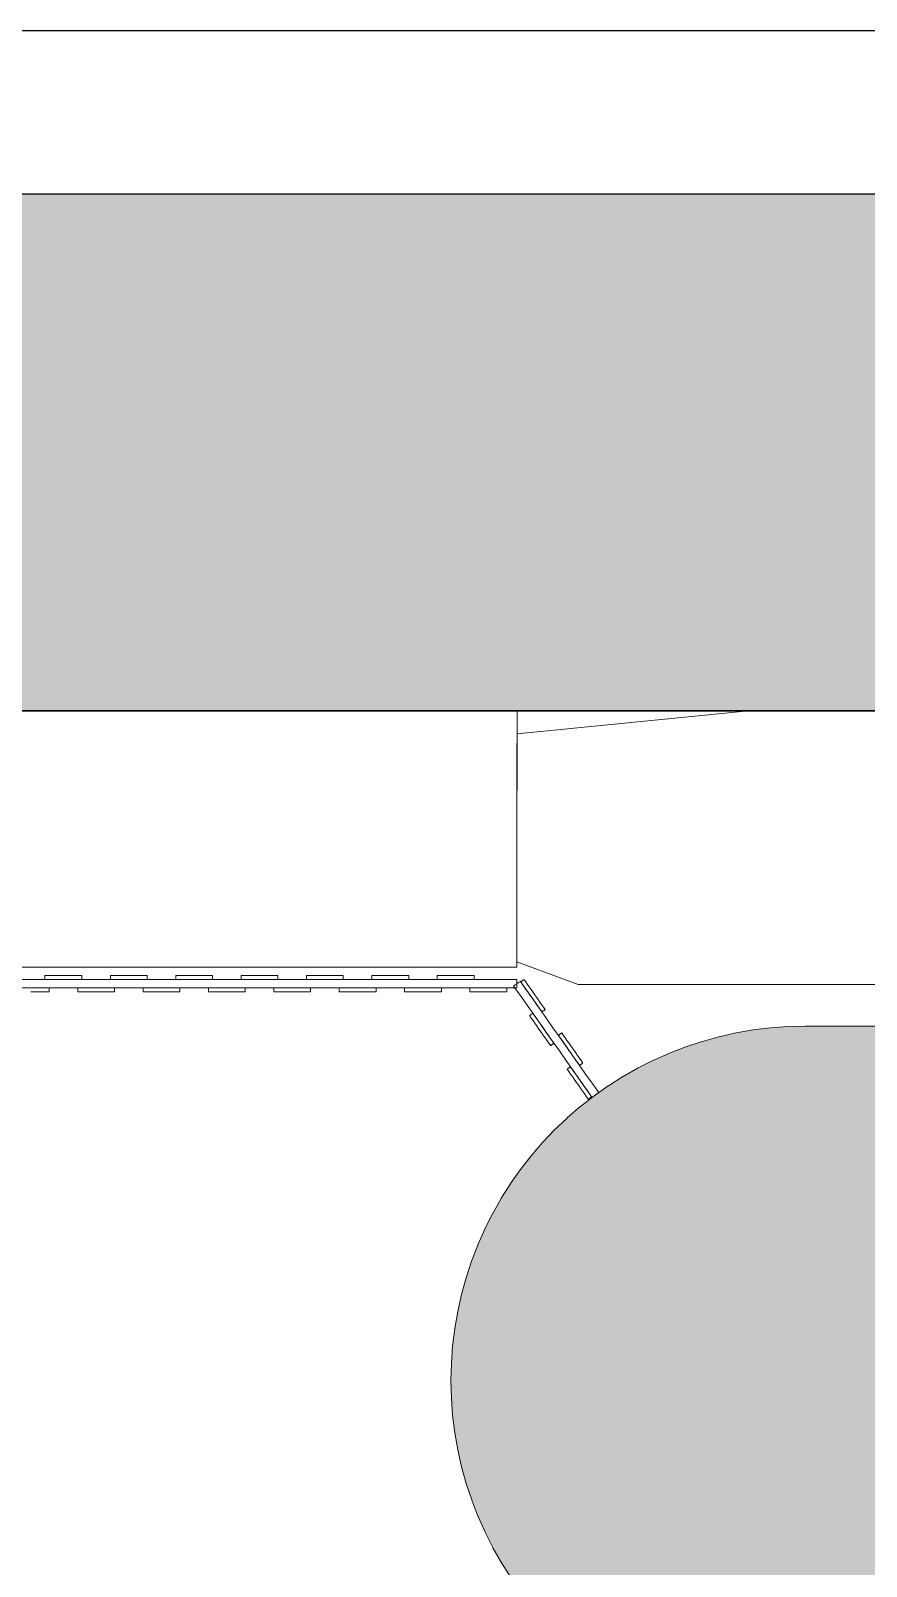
# Model space of a CAD drawing. Header units: millimetres. Extents: x -31757 to 121236, y -27283 to 59400.
# Drawn here: x 67253 to 70320, y 53766 to 59400 of the extents above; entities that cross this region are included whole.
import ezdxf

# ---------------------------------------------------------------- set-up
doc = ezdxf.new("R2010")
doc.units = ezdxf.units.MM
for name, color, linetype, lineweight in [('10_見えがかり', 7, 'Continuous', 13), ('30_敷地・外構', 8, 'Continuous', 9), ('90_図枠', 7, 'Continuous', 25)]:
    doc.layers.add(name, color=color, linetype=linetype, lineweight=lineweight)

msp = doc.modelspace()

# ---------------------------------------------------------------- hatches: boundary and pattern name
at = {"layer": '10_見えがかり'}
msp.add_hatch(color=8, dxfattribs=at).paths.add_polyline_path([(69014.5, 55169.6), (69014.7, 55170), (69051.2, 55221.8), (69051.5, 55222.2), (69090.5, 55272.2), (69090.8, 55272.5), (69132.1, 55320.5), (69132.5, 55320.9), (69176.1, 55366.8), (69176.5, 55367.1), (69222.3, 55410.8), (69222.7, 55411.1), (69270.7, 55452.5), (69271, 55452.8), (69321, 55491.8), (69321.4, 55492.1), (69373.2, 55528.6), (69373.6, 55528.9), (69427.1, 55562.8), (69427.5, 55563), (69482.6, 55594.3), (69483.1, 55594.5), (69539.6, 55623), (69540.1, 55623.2), (69598, 55648.9), (69598.4, 55649), (69657.5, 55671.8), (69658, 55672), (69718.2, 55691.9), (69718.6, 55692), (69779.7, 55708.9), (69780.2, 55709), (69842, 55722.9), (69842.4, 55723), (69904.9, 55733.8), (69905.3, 55733.9), (69968.2, 55741.7), (69968.7, 55741.7), (70031.9, 55746.4), (70032.4, 55746.4), (70095.8, 55747.9), (70096.1, 55747.9), (73784, 55747.4), (73784.2, 55747.4), (73847.7, 55745.8), (73848.1, 55745.8), (73911.3, 55741.1), (73911.8, 55741.1), (73974.6, 55733.3), (73975.1, 55733.3), (74037.5, 55722.4), (74038, 55722.3), (74099.7, 55708.5), (74100.2, 55708.3), (74161.2, 55691.4), (74161.7, 55691.3), (74221.8, 55671.4), (74222.3, 55671.3), (74281.3, 55648.5), (74281.8, 55648.3), (74339.7, 55622.6), (74340.1, 55622.4), (74396.7, 55593.9), (74397.1, 55593.7), (74452.2, 55562.5), (74452.6, 55562.2), (74506.1, 55528.4), (74506.5, 55528.1), (74558.2, 55491.6), (74558.6, 55491.3), (74608.5, 55452.4), (74608.9, 55452.1), (74656.9, 55410.7), (74657.2, 55410.4), (74703.1, 55366.7), (74703.4, 55366.4), (74747.1, 55320.5), (74747.4, 55320.1), (74788.8, 55272.2), (74789.1, 55271.8), (74828, 55221.9), (74828.3, 55221.5), (74864.8, 55169.7), (74865, 55169.3), (74898.9, 55115.8), (74899.2, 55115.4), (74930.4, 55060.3), (74930.6, 55059.9), (74959, 55003.3), (74959.3, 55002.9), (74984.9, 54945), (74985.1, 54944.6), (75007.9, 54885.5), (75008, 54885), (75027.9, 54824.9), (75028, 54824.4), (75044.9, 54763.4), (75045, 54762.9), (75058.9, 54701.2), (75059, 54700.7), (75069.8, 54638.3), (75069.9, 54637.8), (75077.6, 54575), (75077.7, 54574.5), (75082.3, 54511.4), (75082.4, 54510.9), (75083.9, 54447.5), (75083.9, 54447.2), (75083.7, 50386.9), (75083.7, 50386.6), (75082.1, 50323.3), (75082.1, 50322.8), (75077.5, 50259.6), (75077.4, 50259.2), (75069.7, 50196.3), (75069.6, 50195.9), (75058.8, 50133.5), (75058.7, 50133), (75044.8, 50071.3), (75044.7, 50070.8), (75027.8, 50009.8), (75027.7, 50009.3), (75007.8, 49949.2), (75007.7, 49948.8), (74984.9, 49889.7), (74984.7, 49889.3), (74959.1, 49831.4), (74958.9, 49831), (74930.4, 49774.4), (74930.2, 49774), (74899, 49718.9), (74898.7, 49718.5), (74864.9, 49665), (74864.6, 49664.6), (74828.2, 49612.9), (74827.9, 49612.5), (74789, 49562.6), (74788.6, 49562.2), (74747.3, 49514.3), (74747, 49513.9), (74703.4, 49468), (74703, 49467.7), (74657.2, 49424), (74656.8, 49423.7), (74608.9, 49382.4), (74608.5, 49382), (74558.7, 49343.1), (74558.3, 49342.8), (74506.5, 49306.3), (74506.1, 49306.1), (74452.7, 49272.2), (74452.2, 49271.9), (74397.2, 49240.7), (74396.8, 49240.5), (74340.2, 49212), (74339.8, 49211.8), (74282, 49186.1), (74281.5, 49185.9), (74222.5, 49163.1), (74222, 49163), (74161.9, 49143.1), (74161.4, 49142.9), (74100.5, 49126), (74100, 49125.9), (74038.2, 49112), (74037.8, 49111.9), (73975.4, 49101.1), (73974.9, 49101), (73912.1, 49093.2), (73911.6, 49093.2), (73848.5, 49088.5), (73848, 49088.4), (73784.7, 49086.8), (73784.3, 49086.8), (73721, 49088.4), (73720.5, 49088.4), (73657.4, 49093), (73656.9, 49093), (73594.1, 49100.8), (73593.6, 49100.8), (73531.2, 49111.6), (73530.7, 49111.7), (73469, 49125.5), (73468.5, 49125.6), (73407.5, 49142.5), (73407, 49142.6), (73346.9, 49162.4), (73346.4, 49162.6), (73287.4, 49185.3), (73286.9, 49185.5), (73229, 49211.1), (73228.6, 49211.3), (73172, 49239.7), (73171.6, 49240), (73116.5, 49271.1), (73116.1, 49271.4), (73062.6, 49305.2), (73062.2, 49305.4), (73010.4, 49341.8), (73010, 49342.1), (72960.1, 49381), (72959.7, 49381.3), (72911.8, 49422.6), (72911.4, 49423), (72865.5, 49466.6), (72865.2, 49466.9), (72821.4, 49512.8), (72821.2, 49513), (69133.4, 53573.9), (69133.3, 53574.1), (69091.8, 53622.1), (69091.5, 53622.5), (69052.4, 53672.4), (69052.2, 53672.8), (69015.6, 53724.5), (69015.4, 53724.9), (68981.4, 53778.4), (68981.2, 53778.8), (68949.9, 53833.9), (68949.7, 53834.4), (68921.1, 53890.9), (68920.9, 53891.4), (68895.2, 53949.3), (68895, 53949.7), (68872.2, 54008.8), (68872, 54009.3), (68852.1, 54069.4), (68852, 54069.9), (68835, 54130.9), (68834.9, 54131.4), (68821, 54193.2), (68820.9, 54193.7), (68810, 54256.1), (68809.9, 54256.5), (68802.1, 54319.4), (68802.1, 54319.9), (68797.4, 54383.1), (68797.4, 54383.6), (68795.8, 54446.9), (68795.8, 54447.4), (68797.3, 54510.7), (68797.3, 54511.2), (68801.9, 54574.4), (68802, 54574.9), (68809.7, 54637.7), (68809.8, 54638.2), (68820.6, 54700.6), (68820.7, 54701.1), (68834.5, 54762.9), (68834.6, 54763.4), (68851.5, 54824.5), (68851.6, 54825), (68871.5, 54885.1), (68871.6, 54885.6), (68894.4, 54944.7), (68894.6, 54945.1), (68920.2, 55003.1), (68920.5, 55003.5), (68948.9, 55060.1), (68949.1, 55060.5), (68980.3, 55115.7), (68980.6, 55116.1)])
at = {"layer": '30_敷地・外構'}
for points in [[(76236.6, 56905.6), (43236.8, 56910.4), (13241.4, 12903.7), (13241.5, 12688.5), (8535.1, 3142.9), (7508, 600), (600, 600), (600, 6600.3), (3132, 6878.3), (4650.8, 9732.8), (7845.9, 15113.4), (9591.3, 17889.1), (15132, 25269.1), (23700.5, 36198.6), (24022, 37245.9), (24920.3, 38563.7), (24512, 38842), (24533, 38910.6), (22109.3, 41084.3), (34079.5, 57231.7), (31966.4, 58800), (76236.9, 58800)], [(13241.4, 12903.7), (13242.1, 906.9), (600, 907.7), (600, 58800), (83500, 58800), (83500, 902.5), (76239.5, 903), (76242.6, 56905.6), (43236.8, 56910.4)]]:
    msp.add_hatch(color=8, dxfattribs=at).paths.add_polyline_path(points)

# ---------------------------------------------------------------- linework, layer by layer
at = {"layer": '10_見えがかり'}
for points in [[(66893.4, 56903.9), (67370, 56903.9), (67608.4, 56903.8), (67846.7, 56903.8), (68085, 56903.8), (68323.4, 56903.7), (68561.7, 56903.7), (68800, 56903.7), (69038.4, 56903.6), (69038.4, 56825.3), (69038.3, 56747), (69038.3, 56512), (69038.3, 56433.6), (69038.3, 56355.3), (69038.3, 56277), (69038.3, 56198.6), (69038.3, 56120.3), (69038.2, 56042), (69038.2, 55963.6), (68799.9, 55963.7), (68561.6, 55963.7), (68084.9, 55963.8), (67846.6, 55963.8), (67369.9, 55963.9), (67131.6, 55963.9)], [(69038.4, 56820), (69875.9, 56903.5), (70838.4, 56903.4), (70838.3, 56276.2), (70838.3, 56067.2), (70763.2, 55900), (70388.2, 55900.1), (70013.2, 55900.2), (69263.2, 55900.4), (69038.2, 55984.1), (69038.3, 56193.1), (69038.3, 56402.1), (69038.4, 56820)], [(67058.4, 55918.9), (67305.8, 55918.9), (67553.3, 55918.8), (67800.8, 55918.8), (68048.3, 55918.8), (68295.8, 55918.7), (68543.3, 55918.7), (68790.7, 55918.7), (69038.2, 55918.6), (69038.2, 55916.1), (69038.2, 55913.6), (69038.2, 55911.1), (69038.2, 55908.6), (69038.2, 55906.1), (69038.2, 55901.1), (69038.2, 55898.6), (69038.2, 55896.1), (69038.2, 55893.6), (69038.2, 55891.1), (69038.2, 55888.6), (68790.7, 55888.7), (68543.3, 55888.7), (68295.8, 55888.7), (68048.3, 55888.8), (67800.8, 55888.8), (67553.3, 55888.8), (67305.8, 55888.9), (67058.4, 55888.9)], [(67058.4, 55918.9), (67305.8, 55918.9), (67553.3, 55918.8), (67800.8, 55918.8), (68048.3, 55918.8), (68295.8, 55918.7), (68543.3, 55918.7), (68790.7, 55918.7), (69038.2, 55918.6), (69038.2, 55916.1), (69038.2, 55913.6), (69038.2, 55911.1), (69038.2, 55908.6), (69038.2, 55906.1), (69038.2, 55901.1), (69038.2, 55898.6), (69038.2, 55896.1), (69038.2, 55893.6), (69038.2, 55891.1), (69038.2, 55888.6), (68790.7, 55888.7), (68543.3, 55888.7), (68295.8, 55888.7), (68048.3, 55888.8), (67800.8, 55888.8), (67553.3, 55888.8), (67305.8, 55888.9), (67058.4, 55888.9)], [(67058.4, 55918.9), (67305.8, 55918.9), (67553.3, 55918.8), (67800.8, 55918.8), (68048.3, 55918.8), (68295.8, 55918.7), (68543.3, 55918.7), (68790.7, 55918.7), (69038.2, 55918.6), (69038.2, 55916.1), (69038.2, 55913.6), (69038.2, 55911.1), (69038.2, 55908.6), (69038.2, 55906.1), (69038.2, 55901.1), (69038.2, 55898.6), (69038.2, 55896.1), (69038.2, 55893.6), (69038.2, 55891.1), (69038.2, 55888.6), (68790.7, 55888.7), (68543.3, 55888.7), (68295.8, 55888.7), (68048.3, 55888.8), (67800.8, 55888.8), (67553.3, 55888.8), (67305.8, 55888.9), (67058.4, 55888.9)], [(67230.8, 55888.9), (67264.6, 55888.9), (67275.8, 55888.9), (67287.1, 55888.9), (67298.3, 55888.9), (67309.6, 55888.9), (67320.8, 55888.9), (67320.8, 55887.6), (67320.8, 55886.4), (67320.8, 55883.9), (67320.8, 55882.6), (67320.8, 55880.1), (67320.8, 55878.9), (67320.8, 55877.6), (67320.8, 55876.4), (67320.8, 55873.9), (67309.6, 55873.9), (67287.1, 55873.9), (67275.8, 55873.9), (67264.6, 55873.9), (67253.3, 55873.9)], [(67305.8, 55927.6), (67305.8, 55928.9), (67305.8, 55930.1), (67305.8, 55931.4), (67305.8, 55932.6), (67305.8, 55933.9), (67339.6, 55933.9), (67350.8, 55933.9), (67362.1, 55933.9), (67373.3, 55933.9), (67395.8, 55933.9), (67407.1, 55933.9), (67440.8, 55933.9), (67440.8, 55932.6), (67440.8, 55930.1), (67440.8, 55928.9), (67440.8, 55927.6), (67440.8, 55925.1), (67440.8, 55923.9), (67440.8, 55922.6), (67440.8, 55920.1), (67440.8, 55918.9), (67429.6, 55918.9), (67418.3, 55918.9), (67407.1, 55918.9), (67395.8, 55918.9), (67373.3, 55918.9), (67362.1, 55918.9), (67350.8, 55918.9), (67339.6, 55918.9), (67328.3, 55918.9), (67317.1, 55918.9), (67305.8, 55918.9), (67305.8, 55920.1), (67305.8, 55922.6), (67305.8, 55923.9), (67305.8, 55925.1), (67305.8, 55927.6)], [(67425.8, 55881.4), (67425.8, 55883.9), (67425.8, 55885.1), (67425.8, 55886.4), (67425.8, 55887.6), (67425.8, 55888.9), (67437.1, 55888.9), (67448.3, 55888.8), (67459.6, 55888.8), (67470.8, 55888.8), (67493.3, 55888.8), (67504.6, 55888.8), (67515.8, 55888.8), (67527.1, 55888.8), (67538.3, 55888.8), (67549.6, 55888.8), (67560.8, 55888.8), (67560.8, 55887.6), (67560.8, 55886.3), (67560.8, 55885.1), (67560.8, 55883.8), (67560.8, 55882.6), (67560.8, 55878.8), (67560.8, 55876.3), (67560.8, 55875.1), (67560.8, 55873.8), (67527.1, 55873.8), (67515.8, 55873.8), (67493.3, 55873.8), (67482.1, 55873.8), (67470.8, 55873.8), (67459.6, 55873.8), (67448.3, 55873.8), (67437.1, 55873.9), (67425.8, 55873.9), (67425.8, 55875.1), (67425.8, 55876.4), (67425.8, 55877.6), (67425.8, 55878.9), (67425.8, 55881.4)], [(67545.8, 55918.8), (67545.8, 55921.3), (67545.8, 55922.6), (67545.8, 55923.8), (67545.8, 55925.1), (67545.8, 55927.6), (67545.8, 55928.8), (67545.8, 55930.1), (67545.8, 55931.3), (67545.8, 55932.6), (67545.8, 55933.8), (67557.1, 55933.8), (67568.3, 55933.8), (67579.6, 55933.8), (67590.8, 55933.8), (67602.1, 55933.8), (67613.3, 55933.8), (67624.6, 55933.8), (67635.8, 55933.8), (67647.1, 55933.8), (67658.3, 55933.8), (67669.6, 55933.8), (67680.8, 55933.8), (67680.8, 55932.6), (67680.8, 55930.1), (67680.8, 55927.6), (67680.8, 55925.1), (67680.8, 55922.6), (67680.8, 55921.3), (67680.8, 55920.1), (67680.8, 55918.8), (67669.6, 55918.8), (67658.3, 55918.8), (67647.1, 55918.8), (67624.6, 55918.8), (67613.3, 55918.8), (67602.1, 55918.8), (67590.8, 55918.8), (67579.6, 55918.8), (67568.3, 55918.8), (67557.1, 55918.8), (67545.8, 55918.8)], [(67665.8, 55873.8), (67665.8, 55876.3), (67665.8, 55877.6), (67665.8, 55878.8), (67665.8, 55880.1), (67665.8, 55882.6), (67665.8, 55883.8), (67665.8, 55885.1), (67665.8, 55887.6), (67665.8, 55888.8), (67699.6, 55888.8), (67710.8, 55888.8), (67733.3, 55888.8), (67744.6, 55888.8), (67755.8, 55888.8), (67767.1, 55888.8), (67778.3, 55888.8), (67789.6, 55888.8), (67800.8, 55888.8), (67800.8, 55886.3), (67800.8, 55883.8), (67800.8, 55882.5), (67800.8, 55880), (67800.8, 55876.3), (67800.8, 55875), (67800.8, 55873.8), (67789.6, 55873.8), (67778.3, 55873.8), (67767.1, 55873.8), (67744.6, 55873.8), (67733.3, 55873.8), (67722.1, 55873.8), (67710.8, 55873.8), (67688.3, 55873.8), (67677.1, 55873.8), (67665.8, 55873.8)], [(67785.8, 55918.8), (67785.8, 55921.3), (67785.8, 55922.6), (67785.8, 55923.8), (67785.8, 55925.1), (67785.8, 55927.6), (67785.8, 55928.8), (67785.8, 55930.1), (67785.8, 55931.3), (67785.8, 55932.6), (67785.8, 55933.8), (67808.3, 55933.8), (67819.6, 55933.8), (67842.1, 55933.8), (67853.3, 55933.8), (67875.8, 55933.8), (67898.3, 55933.8), (67920.8, 55933.8), (67920.8, 55931.3), (67920.8, 55930), (67920.8, 55928.8), (67920.8, 55927.5), (67920.8, 55926.3), (67920.8, 55925), (67920.8, 55923.8), (67920.8, 55922.5), (67920.8, 55921.3), (67920.8, 55918.8), (67909.6, 55918.8), (67898.3, 55918.8), (67887.1, 55918.8), (67875.8, 55918.8), (67853.3, 55918.8), (67842.1, 55918.8), (67830.8, 55918.8), (67819.6, 55918.8), (67808.3, 55918.8), (67797.1, 55918.8), (67785.8, 55918.8)], [(67905.8, 55882.5), (67905.8, 55883.8), (67905.8, 55885), (67905.8, 55886.3), (67905.8, 55887.5), (67905.8, 55888.8), (67917.1, 55888.8), (67928.3, 55888.8), (67939.6, 55888.8), (67950.8, 55888.8), (67962.1, 55888.8), (67984.6, 55888.8), (67995.8, 55888.8), (68007.1, 55888.8), (68018.3, 55888.8), (68029.6, 55888.8), (68040.8, 55888.8), (68040.8, 55887.5), (68040.8, 55885), (68040.8, 55882.5), (68040.8, 55880), (68040.8, 55878.8), (68040.8, 55877.5), (68040.8, 55876.3), (68040.8, 55875), (68040.8, 55873.8), (68018.3, 55873.8), (68007.1, 55873.8), (67995.8, 55873.8), (67984.6, 55873.8), (67962.1, 55873.8), (67950.8, 55873.8), (67939.6, 55873.8), (67928.3, 55873.8), (67905.8, 55873.8), (67905.8, 55875), (67905.8, 55876.3), (67905.8, 55877.5), (67905.8, 55878.8), (67905.8, 55880), (67905.8, 55882.5)], [(68025.8, 55927.5), (68025.8, 55930), (68025.8, 55932.5), (68025.8, 55933.8), (68082.1, 55933.8), (68093.3, 55933.8), (68104.6, 55933.8), (68115.8, 55933.8), (68127.1, 55933.8), (68160.8, 55933.7), (68160.8, 55932.5), (68160.8, 55931.2), (68160.8, 55930), (68160.8, 55928.7), (68160.8, 55927.5), (68160.8, 55925), (68160.8, 55922.5), (68160.8, 55921.2), (68160.8, 55920), (68160.8, 55918.7), (68138.3, 55918.7), (68127.1, 55918.8), (68104.6, 55918.8), (68093.3, 55918.8), (68070.8, 55918.8), (68059.6, 55918.8), (68048.3, 55918.8), (68037.1, 55918.8), (68025.8, 55918.8), (68025.8, 55920), (68025.8, 55921.3), (68025.8, 55922.5), (68025.8, 55925), (68025.8, 55927.5)], [(68145.8, 55873.7), (68145.8, 55876.2), (68145.8, 55877.5), (68145.8, 55878.7), (68145.8, 55881.2), (68145.8, 55883.7), (68145.8, 55886.2), (68145.8, 55887.5), (68145.8, 55888.7), (68157.1, 55888.7), (68168.3, 55888.7), (68202.1, 55888.7), (68213.3, 55888.7), (68235.8, 55888.7), (68247.1, 55888.7), (68258.3, 55888.7), (68269.6, 55888.7), (68280.8, 55888.7), (68280.8, 55887.5), (68280.8, 55886.2), (68280.8, 55885), (68280.8, 55883.7), (68280.8, 55882.5), (68280.8, 55880), (68280.8, 55878.7), (68280.8, 55877.5), (68280.8, 55876.2), (68280.8, 55875), (68280.8, 55873.7), (68269.6, 55873.7), (68258.3, 55873.7), (68247.1, 55873.7), (68235.8, 55873.7), (68213.3, 55873.7), (68202.1, 55873.7), (68190.8, 55873.7), (68179.6, 55873.7), (68168.3, 55873.7), (68157.1, 55873.7), (68145.8, 55873.7)], [(68265.8, 55927.5), (68265.8, 55928.7), (68265.8, 55930), (68265.8, 55932.5), (68265.8, 55933.7), (68299.6, 55933.7), (68310.8, 55933.7), (68333.3, 55933.7), (68344.6, 55933.7), (68355.8, 55933.7), (68367.1, 55933.7), (68378.3, 55933.7), (68400.8, 55933.7), (68400.8, 55931.2), (68400.8, 55930), (68400.8, 55927.5), (68400.8, 55925), (68400.8, 55921.2), (68400.8, 55920), (68400.8, 55918.7), (68389.6, 55918.7), (68378.3, 55918.7), (68344.6, 55918.7), (68333.3, 55918.7), (68299.6, 55918.7), (68288.3, 55918.7), (68277.1, 55918.7), (68265.8, 55918.7), (68265.8, 55920), (68265.8, 55922.5), (68265.8, 55923.7), (68265.8, 55925), (68265.8, 55927.5)], [(68385.8, 55873.7), (68385.8, 55876.2), (68385.8, 55877.5), (68385.8, 55878.7), (68385.8, 55880), (68385.8, 55882.5), (68385.8, 55883.7), (68385.8, 55885), (68385.8, 55887.5), (68385.8, 55888.7), (68397.1, 55888.7), (68408.3, 55888.7), (68419.6, 55888.7), (68430.8, 55888.7), (68442.1, 55888.7), (68464.6, 55888.7), (68475.8, 55888.7), (68487.1, 55888.7), (68498.3, 55888.7), (68509.6, 55888.7), (68520.8, 55888.7), (68520.8, 55887.4), (68520.8, 55886.2), (68520.8, 55884.9), (68520.8, 55883.7), (68520.8, 55882.4), (68520.8, 55879.9), (68520.8, 55878.7), (68520.8, 55877.4), (68520.8, 55876.2), (68520.8, 55874.9), (68520.8, 55873.7), (68498.3, 55873.7), (68487.1, 55873.7), (68475.8, 55873.7), (68453.3, 55873.7), (68442.1, 55873.7), (68430.8, 55873.7), (68419.6, 55873.7), (68408.3, 55873.7), (68397.1, 55873.7), (68385.8, 55873.7)], [(68505.8, 55918.7), (68505.8, 55921.2), (68505.8, 55922.4), (68505.8, 55923.7), (68505.8, 55924.9), (68505.8, 55927.4), (68505.8, 55928.7), (68505.8, 55929.9), (68505.8, 55931.2), (68505.8, 55932.4), (68505.8, 55933.7), (68517.1, 55933.7), (68528.3, 55933.7), (68539.6, 55933.7), (68550.8, 55933.7), (68595.8, 55933.7), (68607.1, 55933.7), (68618.3, 55933.7), (68629.6, 55933.7), (68640.8, 55933.7), (68640.8, 55932.4), (68640.8, 55931.2), (68640.8, 55929.9), (68640.8, 55928.7), (68640.8, 55927.4), (68640.8, 55924.9), (68640.8, 55923.7), (68640.8, 55922.4), (68640.8, 55921.2), (68640.8, 55919.9), (68640.8, 55918.7), (68618.3, 55918.7), (68607.1, 55918.7), (68573.3, 55918.7), (68562.1, 55918.7), (68550.8, 55918.7), (68539.6, 55918.7), (68528.3, 55918.7), (68517.1, 55918.7), (68505.8, 55918.7)], [(68625.8, 55882.4), (68625.8, 55883.7), (68625.8, 55884.9), (68625.8, 55886.2), (68625.8, 55887.4), (68625.8, 55888.7), (68637.1, 55888.7), (68648.3, 55888.7), (68659.6, 55888.7), (68670.8, 55888.7), (68682.1, 55888.7), (68693.3, 55888.7), (68704.6, 55888.7), (68715.8, 55888.7), (68727.1, 55888.7), (68738.3, 55888.7), (68749.6, 55888.7), (68760.8, 55888.7), (68760.8, 55887.4), (68760.8, 55884.9), (68760.8, 55882.4), (68760.8, 55879.9), (68760.8, 55878.7), (68760.8, 55877.4), (68760.8, 55874.9), (68760.8, 55873.7), (68749.6, 55873.7), (68738.3, 55873.7), (68704.6, 55873.7), (68693.3, 55873.7), (68682.1, 55873.7), (68670.8, 55873.7), (68648.3, 55873.7), (68637.1, 55873.7), (68625.8, 55873.7), (68625.8, 55874.9), (68625.8, 55876.2), (68625.8, 55877.4), (68625.8, 55878.7), (68625.8, 55879.9), (68625.8, 55882.4)], [(68745.8, 55918.7), (68745.8, 55921.2), (68745.8, 55922.4), (68745.8, 55924.9), (68745.8, 55927.4), (68745.8, 55929.9), (68745.8, 55932.4), (68745.8, 55933.7), (68802.1, 55933.7), (68813.3, 55933.7), (68824.6, 55933.7), (68835.8, 55933.6), (68847.1, 55933.6), (68858.3, 55933.6), (68880.8, 55933.6), (68880.8, 55932.4), (68880.8, 55929.9), (68880.8, 55927.4), (68880.8, 55924.9), (68880.8, 55922.4), (68880.8, 55919.9), (68880.8, 55918.6), (68869.6, 55918.6), (68858.3, 55918.6), (68835.8, 55918.6), (68824.6, 55918.7), (68813.3, 55918.7), (68802.1, 55918.7), (68790.8, 55918.7), (68779.6, 55918.7), (68768.3, 55918.7), (68757.1, 55918.7), (68745.8, 55918.7)], [(68865.8, 55873.6), (68865.8, 55874.9), (68865.8, 55888.6), (68877.1, 55888.6), (68888.3, 55888.6), (68899.6, 55888.6), (68910.8, 55888.6), (68922.1, 55888.6), (68967.1, 55888.6), (68978.3, 55888.6), (68989.6, 55888.6), (69000.8, 55888.6), (69000.8, 55887.4), (69000.8, 55884.9), (69000.8, 55882.4), (69000.8, 55879.9), (69000.8, 55877.4), (69000.8, 55874.9), (69000.8, 55873.6), (68978.3, 55873.6), (68967.1, 55873.6), (68944.6, 55873.6), (68933.3, 55873.6), (68922.1, 55873.6), (68910.8, 55873.6), (68899.6, 55873.6), (68888.3, 55873.6), (68877.1, 55873.6), (68865.8, 55873.6)], [(69049.9, 55861), (69026, 55895), (69030.1, 55897.9), (69032.1, 55899.3), (69036.2, 55902.2), (69038.2, 55903.6), (69040.3, 55905.1), (69042.3, 55906.5), (69044.4, 55907.9), (69048.4, 55910.8), (69050.5, 55912.3), (69074.5, 55878.2), (69098.4, 55844.2), (69146.4, 55776.2), (69170.3, 55742.1), (69194.3, 55708.1), (69218.3, 55674.1), (69242.3, 55640), (69266.2, 55606), (69290.2, 55572), (69314.2, 55538), (69338.2, 55503.9), (69336.1, 55502.5), (69334.1, 55501.1), (69332, 55499.6), (69330, 55498.2), (69327.9, 55496.7), (69325.9, 55495.3), (69323.8, 55493.9), (69321.8, 55492.4), (69319.8, 55491), (69317.7, 55489.5), (69315.7, 55488.1), (69313.6, 55486.7), (69289.7, 55520.7), (69241.7, 55588.7), (69217.7, 55622.8), (69193.8, 55656.8), (69145.8, 55724.8), (69121.9, 55758.9), (69049.9, 55861)], [(69049.9, 55861), (69026, 55895), (69030.1, 55897.9), (69032.1, 55899.3), (69036.2, 55902.2), (69038.2, 55903.6), (69040.3, 55905.1), (69042.3, 55906.5), (69044.4, 55907.9), (69048.4, 55910.8), (69050.5, 55912.3), (69074.5, 55878.2), (69098.4, 55844.2), (69146.4, 55776.2), (69170.3, 55742.1), (69194.3, 55708.1), (69218.3, 55674.1), (69242.3, 55640), (69266.2, 55606), (69290.2, 55572), (69314.2, 55538), (69338.2, 55503.9), (69336.1, 55502.5), (69334.1, 55501.1), (69332, 55499.6), (69330, 55498.2), (69327.9, 55496.7), (69325.9, 55495.3), (69323.8, 55493.9), (69321.8, 55492.4), (69319.8, 55491), (69317.7, 55489.5), (69315.7, 55488.1), (69313.6, 55486.7), (69289.7, 55520.7), (69241.7, 55588.7), (69217.7, 55622.8), (69193.8, 55656.8), (69145.8, 55724.8), (69121.9, 55758.9), (69049.9, 55861)], [(69049.9, 55861), (69026, 55895), (69030.1, 55897.9), (69032.1, 55899.3), (69036.2, 55902.2), (69038.2, 55903.6), (69040.3, 55905.1), (69042.3, 55906.5), (69044.4, 55907.9), (69048.4, 55910.8), (69050.5, 55912.3), (69074.5, 55878.2), (69098.4, 55844.2), (69146.4, 55776.2), (69170.3, 55742.1), (69194.3, 55708.1), (69218.3, 55674.1), (69242.3, 55640), (69266.2, 55606), (69290.2, 55572), (69314.2, 55538), (69338.2, 55503.9), (69336.1, 55502.5), (69334.1, 55501.1), (69332, 55499.6), (69330, 55498.2), (69327.9, 55496.7), (69325.9, 55495.3), (69323.8, 55493.9), (69321.8, 55492.4), (69319.8, 55491), (69317.7, 55489.5), (69315.7, 55488.1), (69313.6, 55486.7), (69289.7, 55520.7), (69241.7, 55588.7), (69217.7, 55622.8), (69193.8, 55656.8), (69145.8, 55724.8), (69121.9, 55758.9), (69049.9, 55861)], [(69052.8, 55911.1), (69053.8, 55911.9), (69054.8, 55912.6), (69055.9, 55913.3), (69056.9, 55914), (69058.9, 55915.5), (69060, 55916.2), (69063, 55918.3), (69064, 55919.1), (69070.5, 55909.9), (69077, 55900.7), (69083.5, 55891.5), (69090, 55882.3), (69096.4, 55873.1), (69102.9, 55863.9), (69109.4, 55854.7), (69115.9, 55845.5), (69122.4, 55836.3), (69128.8, 55827.1), (69135.3, 55817.9), (69141.8, 55808.7), (69140.8, 55808), (69139.7, 55807.3), (69138.7, 55806.5), (69137.7, 55805.8), (69135.7, 55804.4), (69134.6, 55803.7), (69133.6, 55802.9), (69132.6, 55802.2), (69131.6, 55801.5), (69130.6, 55800.8), (69129.5, 55800.1), (69123.1, 55809.3), (69116.6, 55818.5), (69110.1, 55827.7), (69103.6, 55836.9), (69097.1, 55846.1), (69090.7, 55855.2), (69084.2, 55864.4), (69077.7, 55873.6), (69071.2, 55882.8), (69064.7, 55892), (69058.3, 55901.2), (69051.8, 55910.4), (69052.8, 55911.1)], [(69085.1, 55787.1), (69086.1, 55787.9), (69087.2, 55788.6), (69088.2, 55789.3), (69089.2, 55790), (69091.3, 55791.5), (69092.3, 55792.2), (69093.3, 55792.9), (69094.3, 55793.6), (69095.3, 55794.3), (69096.4, 55795.1), (69102.8, 55785.9), (69109.3, 55776.7), (69115.8, 55767.5), (69122.3, 55758.3), (69135.2, 55739.9), (69141.7, 55730.7), (69148.2, 55721.5), (69154.7, 55712.3), (69161.2, 55703.1), (69167.6, 55693.9), (69174.1, 55684.7), (69173.1, 55684), (69172.1, 55683.3), (69171.1, 55682.5), (69170, 55681.8), (69169, 55681.1), (69168, 55680.4), (69167, 55679.7), (69165.9, 55678.9), (69164.9, 55678.2), (69163.9, 55677.5), (69162.9, 55676.8), (69161.9, 55676.1), (69148.9, 55694.4), (69142.4, 55703.6), (69135.9, 55712.8), (69129.5, 55722), (69116.5, 55740.4), (69110, 55749.6), (69103.5, 55758.8), (69097.1, 55768), (69090.6, 55777.2), (69084.1, 55786.4), (69085.1, 55787.1)], [(68894.4, 54944.7), (68894.6, 54945.1), (68920.2, 55003.1), (68920.5, 55003.5), (68948.9, 55060.1), (68949.1, 55060.5), (68980.3, 55115.7), (68980.6, 55116.1), (69014.5, 55169.6), (69014.7, 55170), (69051.2, 55221.8), (69051.5, 55222.2), (69090.5, 55272.2), (69090.8, 55272.5), (69132.1, 55320.5), (69132.5, 55320.9), (69176.1, 55366.8), (69176.5, 55367.1), (69222.3, 55410.8), (69222.7, 55411.1), (69270.7, 55452.5), (69271, 55452.8), (69321, 55491.8), (69321.4, 55492.1), (69373.2, 55528.6), (69373.6, 55528.9), (69427.1, 55562.8), (69427.5, 55563), (69482.6, 55594.3), (69483.1, 55594.5), (69539.6, 55623), (69540.1, 55623.2), (69598, 55648.9), (69598.4, 55649), (69657.5, 55671.8), (69658, 55672), (69718.2, 55691.9), (69718.6, 55692), (69779.7, 55708.9), (69780.2, 55709), (69842, 55722.9), (69842.4, 55723), (69904.9, 55733.8), (69905.3, 55733.9), (69968.2, 55741.7), (69968.7, 55741.7), (70031.9, 55746.4), (70032.4, 55746.4), (70095.8, 55747.9), (70096.1, 55747.9), (73784, 55747.4)], [(69014.5, 55169.6), (69014.7, 55170), (69051.2, 55221.8), (69051.5, 55222.2), (69090.5, 55272.2), (69090.8, 55272.5), (69132.1, 55320.5), (69132.5, 55320.9), (69176.1, 55366.8), (69176.5, 55367.1), (69222.3, 55410.8), (69222.7, 55411.1), (69270.7, 55452.5), (69271, 55452.8), (69321, 55491.8), (69321.4, 55492.1), (69373.2, 55528.6), (69373.6, 55528.9), (69427.1, 55562.8), (69427.5, 55563), (69482.6, 55594.3), (69483.1, 55594.5), (69539.6, 55623), (69540.1, 55623.2), (69598, 55648.9), (69598.4, 55649), (69657.5, 55671.8), (69658, 55672), (69718.2, 55691.9), (69718.6, 55692), (69779.7, 55708.9), (69780.2, 55709), (69842, 55722.9), (69842.4, 55723), (69904.9, 55733.8), (69905.3, 55733.9), (69968.2, 55741.7), (69968.7, 55741.7), (70031.9, 55746.4), (70032.4, 55746.4), (70095.8, 55747.9), (70096.1, 55747.9), (73784, 55747.4)], [(69203, 55695.8), (69196.5, 55705), (69190, 55714.2), (69192, 55715.7), (69193.1, 55716.4), (69194.1, 55717.1), (69195.1, 55717.8), (69196.1, 55718.6), (69197.2, 55719.3), (69198.2, 55720), (69199.2, 55720.7), (69200.2, 55721.4), (69201.2, 55722.1), (69202.3, 55722.9), (69208.7, 55713.7), (69215.2, 55704.5), (69221.7, 55695.3), (69228.2, 55686.1), (69241.1, 55667.7), (69247.6, 55658.5), (69254.1, 55649.3), (69260.6, 55640.1), (69273.5, 55621.7), (69280, 55612.5), (69279, 55611.8), (69278, 55611.1), (69277, 55610.3), (69275.9, 55609.6), (69274.9, 55608.9), (69273.9, 55608.2), (69272.9, 55607.5), (69271.8, 55606.7), (69270.8, 55606), (69269.8, 55605.3), (69268.8, 55604.6), (69267.8, 55603.9), (69261.3, 55613.1), (69254.8, 55622.3), (69248.3, 55631.5), (69241.8, 55640.7), (69235.4, 55649.9), (69228.9, 55659), (69222.4, 55668.2), (69215.9, 55677.4), (69209.4, 55686.6), (69203, 55695.8)], [(69223.3, 55590.9), (69224.4, 55591.7), (69226.4, 55593.1), (69227.4, 55593.8), (69228.5, 55594.5), (69229.5, 55595.3), (69230.5, 55596), (69232.5, 55597.4), (69233.6, 55598.1), (69234.6, 55598.9), (69241.1, 55589.7), (69247.5, 55580.5), (69254, 55571.3), (69260.5, 55562.1), (69267, 55552.9), (69273.5, 55543.7), (69279.9, 55534.5), (69286.4, 55525.3), (69292.9, 55516.1), (69299.4, 55506.9), (69305.9, 55497.7), (69312.3, 55488.5), (69311.3, 55487.8), (69310.3, 55487.1), (69309.3, 55486.3), (69307.2, 55484.9), (69306.2, 55484.2), (69304.2, 55482.7), (69303.1, 55482), (69302.1, 55481.3), (69301.1, 55480.6), (69300.1, 55479.9), (69293.6, 55489), (69287.1, 55498.2), (69280.6, 55507.4), (69274.2, 55516.6), (69267.7, 55525.8), (69254.7, 55544.2), (69248.2, 55553.4), (69241.8, 55562.6), (69235.3, 55571.8), (69228.8, 55581), (69222.3, 55590.2), (69223.3, 55590.9)], [(69015.4, 53724.9), (68981.4, 53778.4), (68981.2, 53778.8), (68949.9, 53833.9), (68949.7, 53834.4), (68921.1, 53890.9), (68920.9, 53891.4), (68895.2, 53949.3), (68895, 53949.7), (68872.2, 54008.8), (68872, 54009.3), (68852.1, 54069.4), (68852, 54069.9), (68835, 54130.9), (68834.9, 54131.4), (68821, 54193.2), (68820.9, 54193.7), (68810, 54256.1), (68809.9, 54256.5), (68802.1, 54319.4), (68802.1, 54319.9), (68797.4, 54383.1), (68797.4, 54383.6), (68795.8, 54446.9), (68795.8, 54447.4), (68797.3, 54510.7), (68797.3, 54511.2), (68801.9, 54574.4), (68802, 54574.9), (68809.7, 54637.7), (68809.8, 54638.2), (68820.6, 54700.6), (68820.7, 54701.1), (68834.5, 54762.9), (68834.6, 54763.4), (68851.5, 54824.5), (68851.6, 54825), (68871.5, 54885.1), (68871.6, 54885.6), (68894.4, 54944.7), (68894.6, 54945.1), (68920.2, 55003.1), (68920.5, 55003.5), (68948.9, 55060.1), (68949.1, 55060.5), (68980.3, 55115.7), (68980.6, 55116.1), (69014.5, 55169.6)], [(69015.4, 53724.9), (68981.4, 53778.4), (68981.2, 53778.8), (68949.9, 53833.9), (68949.7, 53834.4), (68921.1, 53890.9), (68920.9, 53891.4), (68895.2, 53949.3), (68895, 53949.7), (68872.2, 54008.8), (68872, 54009.3), (68852.1, 54069.4), (68852, 54069.9), (68835, 54130.9), (68834.9, 54131.4), (68821, 54193.2), (68820.9, 54193.7), (68810, 54256.1), (68809.9, 54256.5), (68802.1, 54319.4), (68802.1, 54319.9), (68797.4, 54383.1), (68797.4, 54383.6), (68795.8, 54446.9), (68795.8, 54447.4), (68797.3, 54510.7), (68797.3, 54511.2), (68801.9, 54574.4), (68802, 54574.9), (68809.7, 54637.7), (68809.8, 54638.2), (68820.6, 54700.6), (68820.7, 54701.1), (68834.5, 54762.9), (68834.6, 54763.4), (68851.5, 54824.5), (68851.6, 54825), (68871.5, 54885.1), (68871.6, 54885.6), (68894.4, 54944.7)]]:
    msp.add_lwpolyline(points, dxfattribs=at)
at = {"layer": '30_敷地・外構'}
for points in [[(76236.6, 56905.6), (43236.8, 56910.4), (13241.4, 12903.7), (13241.5, 12688.5), (8535.1, 3142.9), (7508, 600), (600, 600), (600, 6600.3), (3132, 6878.3), (4650.8, 9732.8), (7845.9, 15113.4), (9591.3, 17889.1), (15132, 25269.1), (23700.5, 36198.6), (24022, 37245.9), (24920.3, 38563.7), (24512, 38842), (24533, 38910.6), (22109.3, 41084.3), (34079.5, 57231.7), (31966.4, 58800), (76236.9, 58800), (76236.6, 56905.6)], [(13241.4, 12903.7), (13242.1, 906.9), (600, 907.7), (600, 58800), (83500, 58800), (83500, 902.5), (76239.5, 903), (76242.6, 56905.6), (43236.8, 56910.4), (13241.4, 12903.7)], [(76239.6, 56902.6), (76236.5, 900), (13245.1, 903.9), (13244.4, 12902.8), (43238.4, 56907.4), (76239.6, 56902.6)]]:
    msp.add_lwpolyline(points, dxfattribs=at)
at = {"layer": '90_図枠'}
for points in [[(0, 0), (84100, 0), (84100, 59400), (0, 59400)], [(600, 600), (83500, 600), (83500, 58800), (600, 58800)]]:
    msp.add_lwpolyline(points, close=True, dxfattribs=at)

doc.saveas('drawing.dxf')
